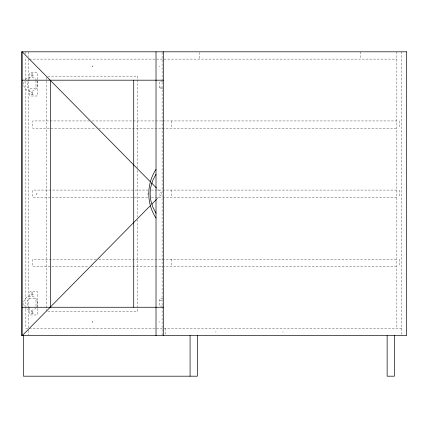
<?xml version="1.0" encoding="UTF-8"?>
<svg xmlns="http://www.w3.org/2000/svg" width="428" height="428" viewBox="0 0 428 428"><rect width="100%" height="100%" fill="white"/><g stroke="black" fill="none" stroke-linecap="round" stroke-linejoin="round"><path stroke-width="0.32" stroke-dasharray="2.14 1.6" d="M156.937 198.966L162.1 193.729L156.937 188.486M29.227 80.111L27.28 81.411L27.28 87.087L29.714 88.708L34.78 88.708L35.995 87.087L35.995 81.411L35.39 80.598M35.995 306.041L35.995 300.365L34.78 298.744L29.714 298.744L27.28 300.365L27.28 306.041L29.227 307.341M29.366 59.107L396.868 59.107M47.872 76.141L137.773 76.141L137.773 167.669M162.854 81.411L159.665 81.411L159.665 88.708L162.854 88.708M159.665 87.087L162.854 87.087M89.543 120.942L32.753 120.942L32.753 128.245L96.225 128.245M92.09 120.942L396.868 120.942M98.756 128.245L396.868 128.245M148.334 190.075L32.753 190.075L32.753 197.378L148.334 197.378M151.426 190.075L396.868 190.075M148.719 193.729L147.906 193.729L147.906 194.537M151.426 197.378L396.868 197.378M96.225 259.213L32.753 259.213L32.753 266.51L88.874 266.51M98.756 259.213L396.868 259.213M91.421 266.51L396.868 266.51M162.854 298.744L159.665 298.744L159.665 306.041L162.854 306.041M159.665 300.365L162.854 300.365M47.872 311.311L137.773 311.311L137.773 219.783M401.737 328.346L25.862 328.346L25.862 57.154M215.214 331.994L216.028 331.994M282.523 331.994L283.336 331.994M401.737 51.809L401.737 334.98M399.303 120.942L399.303 128.245M399.303 190.075L399.303 197.378M399.303 259.213L399.303 266.51M396.868 51.809L396.868 328.346M360.376 51.809L360.376 59.107M199.806 52.473L199.806 59.107M171.425 120.942L171.425 128.245M171.425 190.075L171.425 197.378M171.425 259.213L171.425 266.51M165.748 328.346L165.748 335.643M162.1 52.473L162.1 335.643M159.665 66.003L159.665 66.811M159.665 193.729L159.665 194.537M159.665 321.449L159.665 322.263M137.773 170.344L137.773 217.108M46.54 77.473L46.54 311.311M37.819 307.818L37.819 292.661A1.214 1.214 0 0 0 36.605 291.447L30.928 291.447A1.214 1.214 0 0 0 29.714 292.661L29.714 298.744M37.819 308.476L37.819 313.745A1.214 1.214 0 0 1 36.605 314.965L30.928 314.965A1.214 1.214 0 0 1 29.714 313.745L29.714 307.662M29.714 79.18L29.714 73.707A1.214 1.214 0 0 1 30.928 72.487L36.605 72.487A1.214 1.214 0 0 1 37.819 73.707L37.819 94.791A1.214 1.214 0 0 1 36.605 96.006L30.928 96.006A1.214 1.214 0 0 1 29.714 94.791L29.714 88.708M28.697 51.809L28.697 56.485M28.697 59.155L28.697 306.255M28.697 306.924L28.697 327.629M28.697 330.298L28.697 334.98M25.862 51.809L25.862 53.816M36.872 80.699A7.094 7.094 0 0 1 30.725 91.346L29.495 91.239A7.094 7.094 0 0 1 24.583 80.699M25.289 79.688A7.094 7.094 0 0 1 29.495 77.259L30.725 77.152A7.094 7.094 0 0 1 36.161 79.688M36.872 306.753A7.094 7.094 0 0 0 30.725 296.106L29.495 296.219A7.094 7.094 0 0 0 24.583 306.753M36.161 307.764A7.094 7.094 0 0 1 30.725 310.3L29.495 310.193A7.094 7.094 0 0 1 25.289 307.764M92.967 66.003L92.154 66.003L92.154 66.811L92.967 66.811L92.967 66.003M37.215 193.729L36.401 193.729L36.401 194.537L37.215 194.537L37.215 193.729M92.967 321.449L92.154 321.449L92.154 322.263L92.967 322.263L92.967 321.449M31.538 75.975A1.214 1.214 0 0 0 33.363 74.921A1.214 1.214 0 0 0 31.538 73.867A1.214 1.214 0 0 0 31.538 75.975M31.538 94.625A1.214 1.214 0 0 0 33.363 93.577A1.214 1.214 0 0 0 31.538 92.523A1.214 1.214 0 0 0 31.538 94.625M31.715 75.355A0.61 0.61 0 0 0 32.731 75.082A0.61 0.61 0 0 0 31.988 74.333A0.61 0.61 0 0 0 31.715 75.355M31.843 94.101A0.61 0.61 0 0 0 32.753 93.577A0.61 0.61 0 0 0 31.843 93.047A0.61 0.61 0 0 0 31.843 94.101M31.538 294.929A1.214 1.214 0 0 0 33.363 293.881A1.214 1.214 0 0 0 31.538 292.827A1.214 1.214 0 0 0 31.538 294.929M31.538 313.585A1.214 1.214 0 0 0 33.363 312.531A1.214 1.214 0 0 0 31.538 311.477A1.214 1.214 0 0 0 31.538 313.585M31.715 294.309A0.61 0.61 0 0 0 32.731 294.036A0.61 0.61 0 0 0 31.988 293.292A0.61 0.61 0 0 0 31.715 294.309M31.843 313.055A0.61 0.61 0 0 0 32.753 312.531A0.61 0.61 0 0 0 31.843 312.001A0.61 0.61 0 0 0 31.843 313.055"/><path stroke-width="0.64" d="M156.017 169.397C146.392 183.794 146.392 203.658 156.017 218.055M156.017 174.164L152.791 180.365L150.816 186.95A34.914 34.914 0 0 0 150.811 200.502L152.791 207.088L156.017 213.288M150.362 205.633L22.213 335.643L22.213 51.809L150.362 181.82M151.774 204.204L156.466 199.443M22.213 80.191L163.314 80.191M22.213 307.261L163.314 307.261M151.303 182.772L156.466 188.01M394.434 335.643L394.434 376.191L387.137 376.191L387.137 335.643M197.378 335.643L197.378 376.191L23.428 376.191L23.428 335.643M190.075 335.643L190.075 376.191M163.314 51.809L163.314 335.643M156.017 51.809L156.017 335.643M133.718 80.191L133.718 307.261M50.595 80.191L50.595 307.261M406.6 51.809L21.4 51.809L21.4 335.643L406.6 335.643L406.6 51.809"/></g></svg>
